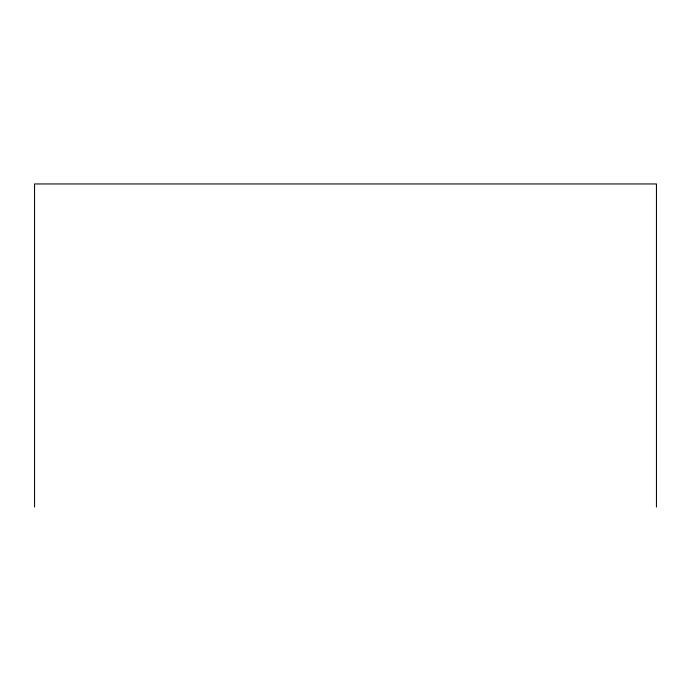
<?xml version="1.0" encoding="UTF-8"?>
<svg xmlns="http://www.w3.org/2000/svg" width="691" height="691" viewBox="0 0 691 691"><rect width="100%" height="100%" fill="white"/><g stroke="black" fill="none" stroke-linecap="round" stroke-linejoin="round"><path stroke-width="1.04" d="M656.45 507.047L656.45 183.953L34.55 183.953L34.55 507.047"/></g></svg>
